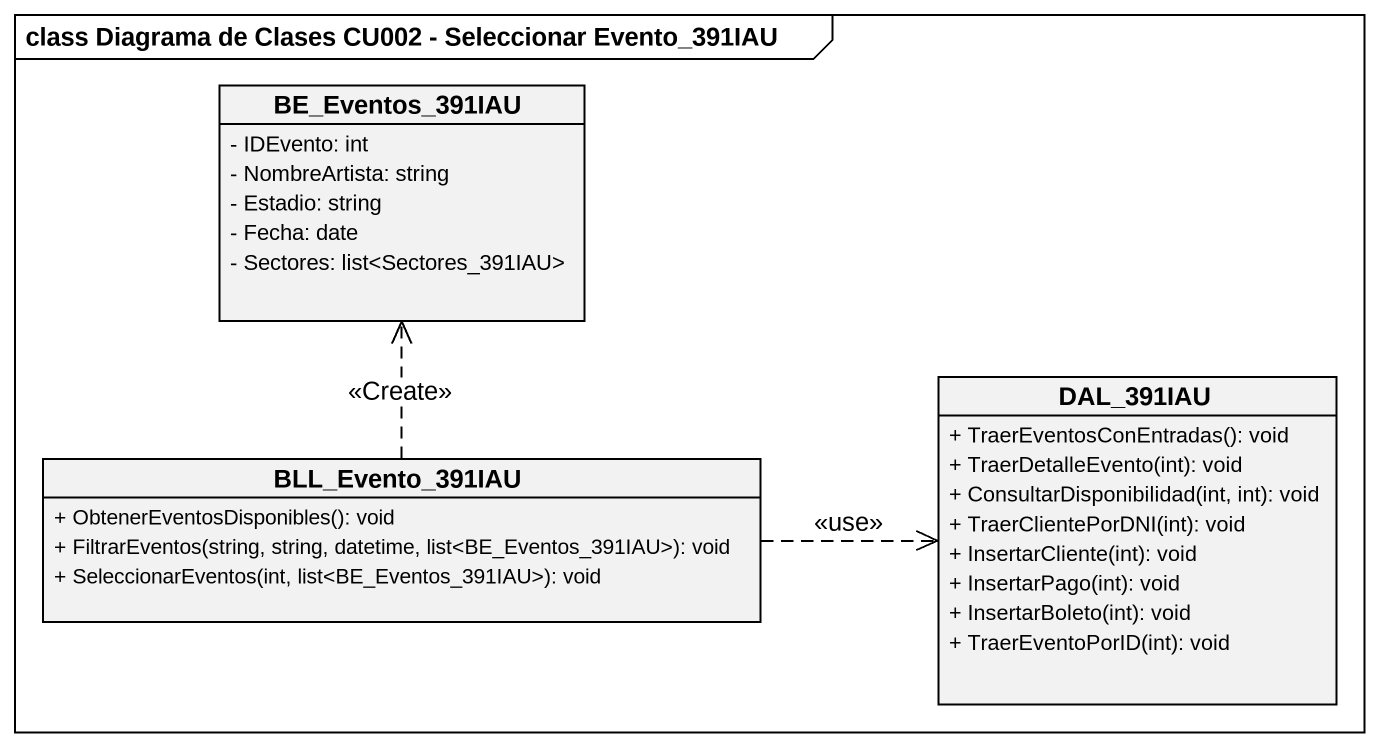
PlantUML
@startuml
mainframe class Diagrama de Clases CU002 - Seleccionar Evento_391IAU
hide circle
hide empty members
skinparam classAttributeIconSize 0
class BE_Eventos_391IAU {
  - IDEvento: int
  - NombreArtista: string
  - Estadio: string
  - Fecha: date
  - Sectores: list<Sectores_391IAU>
}
class DAL_391IAU {
  + TraerEventosConEntradas(): void
  + TraerDetalleEvento(int): void
  + ConsultarDisponibilidad(int, int): void
  + TraerClientePorDNI(int): void
  + InsertarCliente(int): void
  + InsertarPago(int): void
  + InsertarBoleto(int): void
  + TraerEventoPorID(int): void
}
class BLL_Evento_391IAU {
  + ObtenerEventosDisponibles(): void
  + FiltrarEventos(string, string, datetime, list<BE_Eventos_391IAU>): void
  + SeleccionarEventos(int, list<BE_Eventos_391IAU>): void
}
BLL_Evento_391IAU .up.> BE_Eventos_391IAU : <<Create>>
BLL_Evento_391IAU .right.> DAL_391IAU : <<use>>
@enduml
